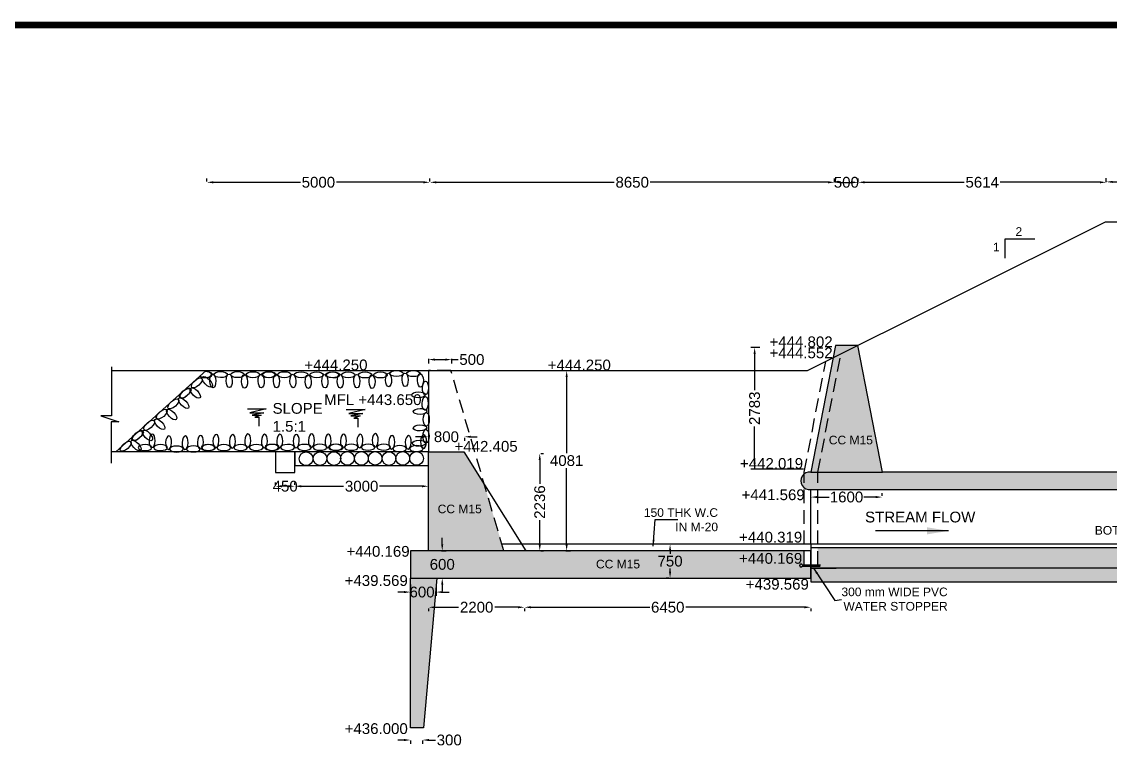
# Model space of a CAD drawing. Header units: metres. Extents: x 450 to 1815, y 479 to 860.
# Drawn here: x 1562 to 1612.5, y 783 to 817.2 of the extents above; entities that cross this region are included whole.
import ezdxf

# ---------------------------------------------------------------- set-up
doc = ezdxf.new("R2010")
doc.units = ezdxf.units.M
doc.header["$MEASUREMENT"] = 0
doc.linetypes.add('HIDDEN', pattern=[9.525, 6.35, -3.175])
for name, color, linetype in [('DIMENSION', 255, 'Continuous'), ('DRAWING', 7, 'Continuous'), ('HATCH', 7, 'Continuous'), ('TEXT', 255, 'Continuous')]:
    doc.layers.add(name, color=color, linetype=linetype)
doc.styles.get("Standard").update_dxf_attribs({"font": 'arial.ttf'})
doc.dimstyles.get("Standard").update_dxf_attribs({"dimtxt": 0.5, "dimasz": 0.3, "dimexe": 0.18, "dimexo": 0.0625, "dimgap": 0.09, "dimtad": 0, "dimtih": 1, "dimtoh": 1, "dimdec": 4, "dimzin": 0, "dimdsep": 46, "dimtxsty": 'Standard', "dimcen": 0.09, "dimadec": 0, "dimazin": 0, "dimtfac": 1, "dimtdec": 4, "dimtofl": 0, "dimtmove": 0, "dimatfit": 3, "dimfxl": 1, "dimtolj": 1, "dimtzin": 0, "dimarcsym": 0})
pattern_1 = [(50, (0, 0), (1.4345204, -0.1255043), [0.15, -1.65]), (355, (0, 0), (-0.2775027, 1.5043843), [0.12, -1.32]), (100.4514, (0.1195, -0.0105), (1.1570188, 1.3788791), [0.1274804, -1.4022842]), (46.1842, (0, 0.4), (2.1344821, -0.331038), [0.225, -2.475]), (96.6356, (0.1779, 0.3724), (1.8693254, 1.9482357), [0.1912206, -2.103426]), (351.1842, (0, 0.4), (1.869324, 1.9482372), [0.18, -1.98]), (21, (0.2, 0.3), (1.1938141, -0.8052378), [0.15, -1.65]), (326, (0.2, 0.3), (0.4866307, 1.4503001), [0.12, -1.32]), (71.4514, (0.2995, 0.2329), (1.6804453, 0.645061), [0.1274804, -1.4022842]), (37.5, (0, 0), (0.02431971, 0.66578771), [0, -1.304, 0, -1.34, 0, -1.325]), (7.5, (0, 0), (0.52613907, 0.78882342), [0, -0.764, 0, -1.274, 0, -0.505]), (327.5, (-0.446, 0), (1.06764487, -0.04510974), [0, -0.5, 0, -1.56, 0, -2.07]), (317.5, (-0.646, 0), (1.16637234, 0.20020996), [0, -0.65, 0, -1.036, 0, -1.47])]

# ---------------------------------------------------------------- blocks, each defined once
blk = doc.blocks.new('*D76')
at = {"layer": 'Defpoints', "color": 0, "ltscale": 0.1, "transparency": 16777216}
for p in [(1570.592, 809.732), (1580.946, 809.753), (1580.946, 809.732)]:
    blk.add_point(p, dxfattribs=at)
at = {"layer": 'DIMENSION', "color": 0, "lineweight": -2, "ltscale": 0.1, "transparency": 16777216}
for p, q in [((1570.592, 809.795), (1570.592, 809.933)), ((1570.892, 809.753), (1574.933, 809.753)), ((1580.646, 809.753), (1576.605, 809.753)), ((1580.946, 809.795), (1580.946, 809.933))]:
    blk.add_line(p, q, dxfattribs=at)
at = {"layer": 'DIMENSION', "color": 0, "ltscale": 0.1, "transparency": 16777216}
for points in [[(1570.892, 809.803), (1570.892, 809.703), (1570.592, 809.753)], [(1580.646, 809.803), (1580.646, 809.703), (1580.946, 809.753)]]:
    blk.add_solid(points, dxfattribs=at)
at = {"layer": 'DIMENSION', "color": 0, "ltscale": 0.1, "transparency": 16777216, "insert": (1575.769, 809.753), "char_height": 0.5, "attachment_point": 5}
blk.add_mtext('\\A1;5000', dxfattribs=at)
blk = doc.blocks.new('*D77')
at = {"layer": 'Defpoints', "color": 0, "ltscale": 0.1, "transparency": 16777216}
for p in [(1580.946, 809.732), (1599.743, 809.753), (1599.743, 809.732)]:
    blk.add_point(p, dxfattribs=at)
at = {"layer": 'DIMENSION', "color": 0, "lineweight": -2, "ltscale": 0.1, "transparency": 16777216}
for p, q in [((1580.946, 809.795), (1580.946, 809.933)), ((1581.246, 809.753), (1589.509, 809.753)), ((1599.443, 809.753), (1591.181, 809.753)), ((1599.743, 809.795), (1599.743, 809.933))]:
    blk.add_line(p, q, dxfattribs=at)
at = {"layer": 'DIMENSION', "color": 0, "ltscale": 0.1, "transparency": 16777216}
for points in [[(1581.246, 809.803), (1581.246, 809.703), (1580.946, 809.753)], [(1599.443, 809.803), (1599.443, 809.703), (1599.743, 809.753)]]:
    blk.add_solid(points, dxfattribs=at)
at = {"layer": 'DIMENSION', "color": 0, "ltscale": 0.1, "transparency": 16777216, "insert": (1590.345, 809.753), "char_height": 0.5, "attachment_point": 5}
blk.add_mtext('\\A1;8650', dxfattribs=at)
blk = doc.blocks.new('*D78')
at = {"layer": 'Defpoints', "color": 0, "ltscale": 0.1, "transparency": 16777216}
for p in [(1599.743, 809.699), (1600.84, 809.751), (1600.84, 809.699)]:
    blk.add_point(p, dxfattribs=at)
at = {"layer": 'DIMENSION', "color": 0, "lineweight": -2, "ltscale": 0.1, "transparency": 16777216}
for p, q in [((1599.743, 809.762), (1599.743, 809.931)), ((1600.043, 809.751), (1600.54, 809.751)), ((1600.84, 809.762), (1600.84, 809.931))]:
    blk.add_line(p, q, dxfattribs=at)
at = {"layer": 'DIMENSION', "color": 0, "ltscale": 0.1, "transparency": 16777216}
for points in [[(1600.043, 809.801), (1600.043, 809.701), (1599.743, 809.751)], [(1600.54, 809.801), (1600.54, 809.701), (1600.84, 809.751)]]:
    blk.add_solid(points, dxfattribs=at)
at = {"layer": 'DIMENSION', "color": 0, "ltscale": 0.1, "transparency": 16777216, "insert": (1600.291, 809.751), "char_height": 0.5, "attachment_point": 5}
blk.add_mtext('\\A1;500', dxfattribs=at)
blk = doc.blocks.new('*D79')
at = {"layer": 'Defpoints', "color": 0, "ltscale": 0.1, "transparency": 16777216}
for p in [(1600.84, 809.699), (1612.366, 809.753), (1612.366, 809.699)]:
    blk.add_point(p, dxfattribs=at)
at = {"layer": 'DIMENSION', "color": 0, "lineweight": -2, "ltscale": 0.1, "transparency": 16777216}
for p, q in [((1600.84, 809.762), (1600.84, 809.933)), ((1601.14, 809.753), (1605.767, 809.753)), ((1612.066, 809.753), (1607.438, 809.753)), ((1612.366, 809.762), (1612.366, 809.933))]:
    blk.add_line(p, q, dxfattribs=at)
at = {"layer": 'DIMENSION', "color": 0, "ltscale": 0.1, "transparency": 16777216}
for points in [[(1601.14, 809.803), (1601.14, 809.703), (1600.84, 809.753)], [(1612.066, 809.803), (1612.066, 809.703), (1612.366, 809.753)]]:
    blk.add_solid(points, dxfattribs=at)
at = {"layer": 'DIMENSION', "color": 0, "ltscale": 0.1, "transparency": 16777216, "insert": (1606.603, 809.753), "char_height": 0.5, "attachment_point": 5}
blk.add_mtext('\\A1;5614', dxfattribs=at)
blk = doc.blocks.new('*D80')
at = {"layer": 'Defpoints', "color": 0, "ltscale": 0.1, "transparency": 16777216}
for p in [(1612.366, 809.753), (1622.577, 809.772), (1622.577, 809.753)]:
    blk.add_point(p, dxfattribs=at)
at = {"layer": 'DIMENSION', "color": 0, "lineweight": -2, "ltscale": 0.1, "transparency": 16777216}
for p, q in [((1612.366, 809.815), (1612.366, 809.952)), ((1622.577, 809.815), (1622.577, 809.952)), ((1612.666, 809.772), (1616.636, 809.772)), ((1622.277, 809.772), (1618.307, 809.772))]:
    blk.add_line(p, q, dxfattribs=at)
at = {"layer": 'DIMENSION', "color": 0, "ltscale": 0.1, "transparency": 16777216}
for points in [[(1612.666, 809.822), (1612.666, 809.722), (1612.366, 809.772)], [(1622.277, 809.822), (1622.277, 809.722), (1622.577, 809.772)]]:
    blk.add_solid(points, dxfattribs=at)
at = {"layer": 'DIMENSION', "color": 0, "ltscale": 0.1, "transparency": 16777216, "insert": (1617.471, 809.772), "char_height": 0.5, "attachment_point": 5}
blk.add_mtext('\\A1;5000', dxfattribs=at)
blk = doc.blocks.new('*D92')
at = {"layer": 'Defpoints', "color": 0, "ltscale": 0.1, "transparency": 16777216}
for p in [(1596.333, 802.087), (1596.031, 796.442), (1598.362, 796.442)]:
    blk.add_point(p, dxfattribs=at)
at = {"layer": 'DIMENSION', "color": 0, "lineweight": -2, "ltscale": 0.1, "transparency": 16777216}
for p, q in [((1596.271, 802.087), (1595.851, 802.087)), ((1596.031, 801.787), (1596.031, 800.105)), ((1596.031, 796.742), (1596.031, 798.424)), ((1598.299, 796.442), (1595.851, 796.442))]:
    blk.add_line(p, q, dxfattribs=at)
at = {"layer": 'DIMENSION', "color": 0, "ltscale": 0.1, "transparency": 16777216}
for points in [[(1595.981, 801.787), (1596.081, 801.787), (1596.031, 802.087)], [(1595.981, 796.742), (1596.081, 796.742), (1596.031, 796.442)]]:
    blk.add_solid(points, dxfattribs=at)
at = {"layer": 'DIMENSION', "color": 0, "ltscale": 0.1, "transparency": 16777216, "insert": (1596.031, 799.264), "char_height": 0.5, "attachment_point": 5, "rotation": 90}
blk.add_mtext('\\A1;2783', dxfattribs=at)
blk = doc.blocks.new('*D93')
at = {"layer": 'Defpoints', "color": 0, "ltscale": 0.1, "transparency": 16777216}
for p in [(1586.037, 797.169), (1586.05, 797.169), (1586.037, 792.651)]:
    blk.add_point(p, dxfattribs=at)
at = {"layer": 'DIMENSION', "color": 0, "lineweight": -2, "ltscale": 0.1, "transparency": 16777216}
for p, q in [((1586.05, 796.869), (1586.05, 795.751)), ((1586.1, 797.169), (1586.23, 797.169)), ((1586.05, 792.951), (1586.05, 794.07)), ((1586.1, 792.651), (1586.23, 792.651))]:
    blk.add_line(p, q, dxfattribs=at)
at = {"layer": 'DIMENSION', "color": 0, "ltscale": 0.1, "transparency": 16777216}
for points in [[(1586, 796.869), (1586.1, 796.869), (1586.05, 797.169)], [(1586, 792.951), (1586.1, 792.951), (1586.05, 792.651)]]:
    blk.add_solid(points, dxfattribs=at)
at = {"layer": 'DIMENSION', "color": 0, "ltscale": 0.1, "transparency": 16777216, "insert": (1586.05, 794.91), "char_height": 0.5, "attachment_point": 5, "rotation": 90}
blk.add_mtext('\\A1;2236', dxfattribs=at)
blk = doc.blocks.new('*D94')
at = {"layer": 'Defpoints', "color": 0, "ltscale": 0.1, "transparency": 16777216}
for p in [(1587.205, 801.012), (1587.3, 801.012), (1587.205, 792.651)]:
    blk.add_point(p, dxfattribs=at)
at = {"layer": 'DIMENSION', "color": 0, "lineweight": -2, "ltscale": 0.1, "transparency": 16777216}
for p, q in [((1587.267, 801.012), (1587.48, 801.012)), ((1587.3, 800.712), (1587.3, 797.177)), ((1587.3, 792.951), (1587.3, 796.486)), ((1587.267, 792.651), (1587.48, 792.651))]:
    blk.add_line(p, q, dxfattribs=at)
at = {"layer": 'DIMENSION', "color": 0, "ltscale": 0.1, "transparency": 16777216}
for points in [[(1587.25, 800.712), (1587.35, 800.712), (1587.3, 801.012)], [(1587.25, 792.951), (1587.35, 792.951), (1587.3, 792.651)]]:
    blk.add_solid(points, dxfattribs=at)
at = {"layer": 'DIMENSION', "color": 0, "ltscale": 0.1, "transparency": 16777216, "insert": (1587.3, 796.832), "char_height": 0.5, "attachment_point": 5}
blk.add_mtext('\\A1;4081', dxfattribs=at)
blk = doc.blocks.new('*D95')
at = {"layer": 'Defpoints', "color": 0, "ltscale": 0.1, "transparency": 16777216}
for p in [(1580.879, 797.957), (1582.548, 797.957), (1582.548, 797.94)]:
    blk.add_point(p, dxfattribs=at)
at = {"layer": 'DIMENSION', "color": 0, "lineweight": -2, "ltscale": 0.1, "transparency": 16777216}
for p, q in [((1580.579, 797.94), (1580.279, 797.94)), ((1580.879, 797.895), (1580.879, 797.76)), ((1582.548, 797.895), (1582.548, 797.76)), ((1582.848, 797.94), (1583.148, 797.94))]:
    blk.add_line(p, q, dxfattribs=at)
at = {"layer": 'DIMENSION', "color": 0, "ltscale": 0.1, "transparency": 16777216}
for points in [[(1580.579, 797.99), (1580.579, 797.89), (1580.879, 797.94)], [(1582.848, 797.99), (1582.848, 797.89), (1582.548, 797.94)]]:
    blk.add_solid(points, dxfattribs=at)
at = {"layer": 'DIMENSION', "color": 0, "ltscale": 0.1, "transparency": 16777216, "insert": (1581.714, 797.94), "char_height": 0.5, "attachment_point": 5}
blk.add_mtext('\\A1;800', dxfattribs=at)
blk = doc.blocks.new('*D96')
at = {"layer": 'Defpoints', "color": 0, "ltscale": 0.1, "transparency": 16777216}
for p in [(1574.675, 795.645), (1580.879, 795.645), (1580.879, 795.645)]:
    blk.add_point(p, dxfattribs=at)
at = {"layer": 'DIMENSION', "color": 0, "lineweight": -2, "ltscale": 0.1, "transparency": 16777216}
for p, q in [((1574.675, 795.707), (1574.675, 795.825)), ((1580.879, 795.707), (1580.879, 795.825)), ((1574.975, 795.645), (1576.942, 795.645)), ((1580.579, 795.645), (1578.613, 795.645))]:
    blk.add_line(p, q, dxfattribs=at)
at = {"layer": 'DIMENSION', "color": 0, "ltscale": 0.1, "transparency": 16777216}
for points in [[(1574.975, 795.695), (1574.975, 795.595), (1574.675, 795.645)], [(1580.579, 795.695), (1580.579, 795.595), (1580.879, 795.645)]]:
    blk.add_solid(points, dxfattribs=at)
at = {"layer": 'DIMENSION', "color": 0, "ltscale": 0.1, "transparency": 16777216, "insert": (1577.777, 795.645), "char_height": 0.5, "attachment_point": 5}
blk.add_mtext('\\A1;3000', dxfattribs=at)
blk = doc.blocks.new('*D97')
at = {"layer": 'Defpoints', "color": 0, "ltscale": 0.1, "transparency": 16777216}
for p in [(1573.775, 795.645), (1573.775, 795.645), (1574.675, 795.645)]:
    blk.add_point(p, dxfattribs=at)
at = {"layer": 'DIMENSION', "color": 0, "lineweight": -2, "ltscale": 0.1, "transparency": 16777216}
for p, q in [((1573.775, 795.707), (1573.775, 795.825)), ((1574.675, 795.707), (1574.675, 795.825)), ((1574.375, 795.645), (1574.075, 795.645))]:
    blk.add_line(p, q, dxfattribs=at)
at = {"layer": 'DIMENSION', "color": 0, "ltscale": 0.1, "transparency": 16777216}
for points in [[(1574.075, 795.695), (1574.075, 795.595), (1573.775, 795.645)], [(1574.375, 795.695), (1574.375, 795.595), (1574.675, 795.645)]]:
    blk.add_solid(points, dxfattribs=at)
at = {"layer": 'DIMENSION', "color": 0, "ltscale": 0.1, "transparency": 16777216, "insert": (1574.225, 795.645), "char_height": 0.5, "attachment_point": 5}
blk.add_mtext('\\A1;450', dxfattribs=at)
blk = doc.blocks.new('*D98')
at = {"layer": 'Defpoints', "color": 0, "ltscale": 0.1, "transparency": 16777216}
for p in [(1580.879, 801.621), (1581.958, 801.621), (1581.958, 801.524)]:
    blk.add_point(p, dxfattribs=at)
at = {"layer": 'DIMENSION', "color": 0, "lineweight": -2, "ltscale": 0.1, "transparency": 16777216}
for p, q in [((1580.879, 801.558), (1580.879, 801.344)), ((1581.179, 801.524), (1581.658, 801.524)), ((1581.958, 801.558), (1581.958, 801.344)), ((1581.958, 801.524), (1582.258, 801.524))]:
    blk.add_line(p, q, dxfattribs=at)
at = {"layer": 'DIMENSION', "color": 0, "ltscale": 0.1, "transparency": 16777216}
for points in [[(1581.179, 801.574), (1581.179, 801.474), (1580.879, 801.524)], [(1581.658, 801.574), (1581.658, 801.474), (1581.958, 801.524)]]:
    blk.add_solid(points, dxfattribs=at)
at = {"layer": 'DIMENSION', "color": 0, "ltscale": 0.1, "transparency": 16777216, "insert": (1582.899, 801.524), "char_height": 0.5, "attachment_point": 5}
blk.add_mtext('\\A1;500', dxfattribs=at)
blk = doc.blocks.new('*D99')
at = {"layer": 'Defpoints', "color": 0, "ltscale": 0.1, "transparency": 16777216}
for p in [(1592.103, 792.951), (1592.103, 792.951), (1592.103, 791.382)]:
    blk.add_point(p, dxfattribs=at)
at = {"layer": 'DIMENSION', "color": 0, "lineweight": -2, "ltscale": 0.1, "transparency": 16777216}
for p, q in [((1592.041, 792.951), (1591.923, 792.951)), ((1592.103, 792.651), (1592.103, 792.511)), ((1592.103, 791.682), (1592.103, 791.821)), ((1592.041, 791.382), (1591.923, 791.382))]:
    blk.add_line(p, q, dxfattribs=at)
at = {"layer": 'DIMENSION', "color": 0, "ltscale": 0.1, "transparency": 16777216}
for points in [[(1592.053, 792.651), (1592.153, 792.651), (1592.103, 792.951)], [(1592.053, 791.682), (1592.153, 791.682), (1592.103, 791.382)]]:
    blk.add_solid(points, dxfattribs=at)
at = {"layer": 'DIMENSION', "color": 0, "ltscale": 0.1, "transparency": 16777216, "insert": (1592.103, 792.166), "char_height": 0.5, "attachment_point": 5}
blk.add_mtext('\\A1;750', dxfattribs=at)
blk = doc.blocks.new('*D100')
at = {"layer": 'Defpoints', "color": 0, "ltscale": 0.1, "transparency": 16777216}
for p in [(1585.347, 790.03), (1585.347, 790.028), (1598.643, 790.03)]:
    blk.add_point(p, dxfattribs=at)
at = {"layer": 'DIMENSION', "color": 0, "lineweight": -2, "ltscale": 0.1, "transparency": 16777216}
for p, q in [((1585.347, 789.968), (1585.347, 789.848)), ((1585.647, 790.028), (1591.158, 790.028)), ((1598.343, 790.028), (1592.833, 790.028)), ((1598.643, 789.968), (1598.643, 789.848))]:
    blk.add_line(p, q, dxfattribs=at)
at = {"layer": 'DIMENSION', "color": 0, "ltscale": 0.1, "transparency": 16777216}
for points in [[(1585.647, 790.078), (1585.647, 789.978), (1585.347, 790.028)], [(1598.343, 790.078), (1598.343, 789.978), (1598.643, 790.028)]]:
    blk.add_solid(points, dxfattribs=at)
at = {"layer": 'DIMENSION', "color": 0, "ltscale": 0.1, "transparency": 16777216, "insert": (1591.995, 790.028), "char_height": 0.5, "attachment_point": 5}
blk.add_mtext('\\A1;6450', dxfattribs=at)
blk = doc.blocks.new('*D101')
at = {"layer": 'Defpoints', "color": 0, "ltscale": 0.1, "transparency": 16777216}
for p in [(1580.89, 790.038), (1585.347, 790.038), (1585.347, 790.028)]:
    blk.add_point(p, dxfattribs=at)
at = {"layer": 'DIMENSION', "color": 0, "lineweight": -2, "ltscale": 0.1, "transparency": 16777216}
for p, q in [((1580.89, 789.976), (1580.89, 789.848)), ((1581.19, 790.028), (1582.279, 790.028)), ((1585.047, 790.028), (1583.959, 790.028)), ((1585.347, 789.976), (1585.347, 789.848))]:
    blk.add_line(p, q, dxfattribs=at)
at = {"layer": 'DIMENSION', "color": 0, "ltscale": 0.1, "transparency": 16777216}
for points in [[(1581.19, 790.078), (1581.19, 789.978), (1580.89, 790.028)], [(1585.047, 790.078), (1585.047, 789.978), (1585.347, 790.028)]]:
    blk.add_solid(points, dxfattribs=at)
at = {"layer": 'DIMENSION', "color": 0, "ltscale": 0.1, "transparency": 16777216, "insert": (1583.119, 790.028), "char_height": 0.5, "attachment_point": 5}
blk.add_mtext('\\A1;2200', dxfattribs=at)
blk = doc.blocks.new('*D102')
at = {"layer": 'Defpoints', "color": 0, "ltscale": 0.1, "transparency": 16777216}
for p in [(1580.052, 791.147), (1581.243, 791.132), (1581.243, 790.732)]:
    blk.add_point(p, dxfattribs=at)
at = {"layer": 'DIMENSION', "color": 0, "lineweight": -2, "ltscale": 0.1, "transparency": 16777216}
for p, q in [((1580.052, 791.085), (1580.052, 790.552)), ((1581.243, 791.07), (1581.243, 790.552)), ((1579.752, 790.732), (1579.452, 790.732)), ((1581.543, 790.732), (1581.843, 790.732))]:
    blk.add_line(p, q, dxfattribs=at)
at = {"layer": 'DIMENSION', "color": 0, "ltscale": 0.1, "transparency": 16777216}
for points in [[(1579.752, 790.782), (1579.752, 790.682), (1580.052, 790.732)], [(1581.543, 790.782), (1581.543, 790.682), (1581.243, 790.732)]]:
    blk.add_solid(points, dxfattribs=at)
at = {"layer": 'DIMENSION', "color": 0, "ltscale": 0.1, "transparency": 16777216, "insert": (1580.583, 790.732), "char_height": 0.5, "attachment_point": 5}
blk.add_mtext('\\A1;600', dxfattribs=at)
blk = doc.blocks.new('*D103')
at = {"layer": 'Defpoints', "color": 0, "ltscale": 0.1, "transparency": 16777216}
for p in [(1581.422, 792.651), (1581.422, 791.382), (1581.521, 791.382)]:
    blk.add_point(p, dxfattribs=at)
at = {"layer": 'DIMENSION', "color": 0, "lineweight": -2, "ltscale": 0.1, "transparency": 16777216}
for p, q in [((1581.521, 792.951), (1581.521, 793.251)), ((1581.484, 792.651), (1581.701, 792.651)), ((1581.484, 791.382), (1581.701, 791.382)), ((1581.521, 791.082), (1581.521, 790.782))]:
    blk.add_line(p, q, dxfattribs=at)
at = {"layer": 'DIMENSION', "color": 0, "ltscale": 0.1, "transparency": 16777216}
for points in [[(1581.471, 792.951), (1581.571, 792.951), (1581.521, 792.651)], [(1581.471, 791.082), (1581.571, 791.082), (1581.521, 791.382)]]:
    blk.add_solid(points, dxfattribs=at)
at = {"layer": 'DIMENSION', "color": 0, "ltscale": 0.1, "transparency": 16777216, "insert": (1581.521, 792.016), "char_height": 0.5, "attachment_point": 5}
blk.add_mtext('\\A1;600', dxfattribs=at)
blk = doc.blocks.new('*D104')
at = {"layer": 'Defpoints', "color": 0, "ltscale": 0.1, "transparency": 16777216}
for p in [(1580.052, 783.904), (1580.605, 783.904), (1580.605, 783.865)]:
    blk.add_point(p, dxfattribs=at)
at = {"layer": 'DIMENSION', "color": 0, "lineweight": -2, "ltscale": 0.1, "transparency": 16777216}
for p, q in [((1579.752, 783.865), (1579.452, 783.865)), ((1580.052, 783.842), (1580.052, 783.685)), ((1580.605, 783.842), (1580.605, 783.685)), ((1580.905, 783.865), (1581.205, 783.865))]:
    blk.add_line(p, q, dxfattribs=at)
at = {"layer": 'DIMENSION', "color": 0, "ltscale": 0.1, "transparency": 16777216}
for points in [[(1579.752, 783.915), (1579.752, 783.815), (1580.052, 783.865)], [(1580.905, 783.915), (1580.905, 783.815), (1580.605, 783.865)]]:
    blk.add_solid(points, dxfattribs=at)
at = {"layer": 'DIMENSION', "color": 0, "ltscale": 0.1, "transparency": 16777216, "insert": (1581.846, 783.865), "char_height": 0.5, "attachment_point": 5}
blk.add_mtext('\\A1;300', dxfattribs=at)
blk = doc.blocks.new('*D180')
at = {"color": 0, "lineweight": -2, "ltscale": 0.1, "transparency": 16777216}
for p, q in [((1598.643, 795.2), (1598.643, 795.323)), ((1601.955, 795.2), (1601.955, 795.323)), ((1598.943, 795.143), (1599.487, 795.143)), ((1601.655, 795.143), (1601.111, 795.143))]:
    blk.add_line(p, q, dxfattribs=at)
at = {"color": 0, "ltscale": 0.1, "transparency": 16777216}
for points in [[(1598.943, 795.193), (1598.943, 795.093), (1598.643, 795.143)], [(1601.655, 795.193), (1601.655, 795.093), (1601.955, 795.143)]]:
    blk.add_solid(points, dxfattribs=at)
at = {"layer": 'Defpoints', "color": 0, "ltscale": 0.1, "transparency": 16777216}
for p in [(1598.643, 795.138), (1601.955, 795.143), (1601.955, 795.138)]:
    blk.add_point(p, dxfattribs=at)
at = {"color": 0, "ltscale": 0.1, "transparency": 16777216, "insert": (1600.299, 795.143), "char_height": 0.5, "attachment_point": 5}
blk.add_mtext('\\A1;1600', dxfattribs=at)

msp = doc.modelspace()

# ---------------------------------------------------------------- hatches: boundary and pattern name
at = {"layer": 'HATCH', "ltscale": 0.1}
h = msp.add_hatch(dxfattribs=at)
h.set_pattern_fill('AR-CONC', color=256, scale=0.2, style=0)
h.set_pattern_definition(pattern_1)
h.paths.add_polyline_path([(1637.62034, 792.78243), (1598.96567, 792.78243), (1598.96567, 791.99981), (1598.64336, 791.99981), (1598.64336, 791.84844), (1599.81501, 791.84844), (1637.62034, 791.84844)])
h.paths.add_polyline_path([(1637.62034, 795.80494, -1.56060084), (1637.62034, 795.92457), (1637.62034, 796.29317), (1601.96412, 796.29317), (1598.96567, 796.29317), (1598.96567, 795.50045), (1637.62034, 795.50045)])
h.paths.add_polyline_path([(1598.96567, 796.29317), (1598.64228, 796.29317, 0.20603712), (1598.33273, 796.21956), (1598.33273, 795.57387, 0.20675172), (1598.64336, 795.50045), (1598.96567, 795.50045)])
h.paths.add_polyline_path([(1598.33273, 796.21956, 0.50228295), (1598.33273, 795.57387)])
h.paths.add_polyline_path([(1600.83003, 802.18083), (1600.03765, 801.785), (1598.96567, 796.29317), (1601.96412, 796.29317)])
h.paths.add_polyline_path([(1600.03765, 801.785), (1599.67629, 801.60449), (1598.64228, 796.29317), (1598.96567, 796.29317)])
h.paths.add_polyline_path([(1600.83003, 802.18083), (1599.78849, 802.18083), (1599.67629, 801.60449)], flags=17)
h.paths.add_polyline_path([(1598.64336, 791.84844), (1598.64336, 791.93099), (1598.2454, 791.93099, -3.54161129), (1598.24285, 791.99981), (1598.33273, 791.99981), (1598.33273, 792.65125), (1580.05232, 792.65125), (1580.05232, 791.38154), (1598.64336, 791.38154)])
h.paths.add_polyline_path([(1581.26551, 791.38154), (1580.05232, 791.38154), (1580.05232, 784.42932), (1580.65117, 784.42786)])
h.paths.add_polyline_path([(1583.47859, 795.72238), (1582.52877, 797.23675), (1580.87946, 797.23675), (1580.87946, 796.60529), (1580.87946, 792.65125), (1584.37965, 792.65125)])
h.paths.add_polyline_path([(1580.24118, 791.3603), (1581.05462, 791.3603), (1581.05462, 790.90396), (1580.24118, 790.90396)], flags=24)
h.paths.add_polyline_path([(1576.65015, 791.68456), (1580.1904, 791.68456), (1580.1904, 790.92399), (1576.65015, 790.92399)], flags=9)
h.paths.add_polyline_path([(1581.25884, 794.8922), (1583.45802, 794.8922), (1583.45802, 794.27828), (1581.25884, 794.27828)], flags=24)
h = msp.add_hatch(dxfattribs=at)
h.set_pattern_fill('AR-CONC', color=256, scale=0.2, style=0)
h.set_pattern_definition(pattern_1)
h.paths.add_polyline_path([(1708.89732, 791.84844), (1598.64336, 791.84844), (1598.64336, 791.21548), (1708.89732, 791.21548)])
h.paths.add_polyline_path([(1650.53077, 791.82781), (1654.06794, 791.82781), (1654.06794, 791.06724), (1650.53077, 791.06724)], flags=9)
at = {"layer": 'TEXT', "linetype": 'HIDDEN', "ltscale": 0.1}
h = msp.add_hatch(color=256, dxfattribs=at)
h.paths.add_polyline_path([(1599.08413, 791.99981), (1598.68494, 791.99981), (1598.68494, 791.93099), (1599.08158, 791.93099, 3.54161129)])
h.paths.add_polyline_path([(1598.68494, 791.99981), (1598.24285, 791.99981, 3.54161129), (1598.2454, 791.93099), (1598.68494, 791.93099)])

# ---------------------------------------------------------------- linework, layer by layer
at = {"layer": 'DIMENSION', "ltscale": 0.1, "const_width": 0.3}
msp.add_lwpolyline([(1558.65013, 817.05371), (1814.62888, 817.05371), (1814.62888, 698.07935), (1558.65013, 698.07935)], close=True, dxfattribs=at)
at = {"layer": 'DIMENSION', "ltscale": 0.1}
msp.add_lwpolyline([(1607.67033, 806.23234), (1607.67033, 807.12974), (1609.03971, 807.12974)], dxfattribs=at)
at = {"layer": 'DRAWING', "linetype": 'HIDDEN', "ltscale": 0.1}
for p, q in [((1581.92667, 801.01191), (1580.87896, 801.01191)), ((1584.37965, 792.65125), (1581.92667, 801.01191)), ((1598.64336, 791.84844), (1598.64336, 791.21548))]:
    msp.add_line(p, q, dxfattribs=at)
at = {"layer": 'DRAWING', "ltscale": 0.1}
for p, q in [((1580.87896, 801.01191), (1580.87946, 797.23675)), ((1708.89732, 792.95078), (1584.27834, 792.95078)), ((1598.64336, 792.95078), (1598.64336, 791.84844)), ((1708.89732, 792.78243), (1598.64336, 792.78243)), ((1708.89732, 791.84844), (1598.64336, 791.84844)), ((1598.64336, 791.84844), (1599.81501, 791.84844)), ((1598.64336, 791.21548), (1708.89732, 791.21548))]:
    msp.add_line(p, q, dxfattribs=at)
for points in [[(1566.15602, 801.01191), (1598.49005, 801.01191), (1612.32851, 807.92481), (1622.65926, 807.92481), (1639.94851, 796.38122), (1639.94851, 796.29317), (1601.96412, 796.29317), (1600.83003, 802.18083), (1599.78849, 802.18083), (1598.64228, 796.29317), (1601.96412, 796.29317)], [(1566.15754, 801.18301), (1566.15754, 798.9107), (1565.6664, 798.9107), (1566.49581, 798.63699), (1566.14593, 798.63699), (1566.14593, 796.71573)], [(1570.54845, 801.01191), (1566.36162, 797.23675)], [(1572.47303, 799.23565), (1573.3416, 799.23565), (1572.59057, 799.05953), (1573.23711, 799.05953), (1572.68852, 798.94863), (1573.11304, 798.94863), (1572.81914, 798.84426), (1573.00854, 798.84426), (1573.00854, 798.42677)], [(1577.06565, 799.20023), (1577.93422, 799.20023), (1577.18319, 799.0241), (1577.82973, 799.0241), (1577.28115, 798.9132), (1577.70566, 798.9132), (1577.41176, 798.80883), (1577.60116, 798.80883), (1577.60116, 798.39134)], [(1573.77936, 797.23675), (1566.14593, 797.23675)], [(1580.87946, 792.65125), (1580.87946, 797.23675), (1582.52877, 797.23675), (1585.40481, 792.65125)], [(1598.64336, 792.95078), (1598.64336, 795.50045), (1638.07236, 795.50045), (1638.07236, 796.29317)]]:
    msp.add_lwpolyline(points, dxfattribs=at)
at = {"layer": 'DRAWING', "linetype": 'HIDDEN', "ltscale": 0.1}
for points in [[(1598.33273, 791.99981), (1598.33273, 796.29317), (1599.33633, 801.43466)], [(1598.96567, 791.99981), (1598.96567, 796.29317), (1600.03765, 801.785)]]:
    msp.add_lwpolyline(points, dxfattribs=at)
at = {"layer": 'DRAWING', "ltscale": 0.1}
for points in [[(1574.67487, 797.23675), (1573.77936, 797.23675), (1573.77936, 796.27927), (1574.67487, 796.27927)], [(1580.87946, 797.23675), (1574.67487, 797.23675), (1574.67487, 796.60529), (1580.87946, 796.60529)], [(1580.05232, 791.38154), (1598.64336, 791.38154), (1598.64336, 792.65125), (1580.05232, 792.65125)], [(1580.05232, 791.38154), (1581.26551, 791.38154), (1580.65117, 784.42786), (1580.05232, 784.42932)]]:
    msp.add_lwpolyline(points, close=True, dxfattribs=at)
at = {"layer": 'DRAWING'}
for centre in [(1575.20003, 796.9224), (1575.84241, 796.92649), (1576.48944, 796.92993), (1577.11935, 796.93328), (1577.76999, 796.93674), (1578.40543, 796.94012), (1579.04781, 796.93167), (1579.68658, 796.93507), (1580.32783, 796.93848)]:
    msp.add_circle(centre, 0.3171, dxfattribs=at)
at = {"layer": 'DRAWING', "ltscale": 0.1}
msp.add_arc((1598.57303, 795.89672), 0.40246, 80.09224, 280.064843, dxfattribs=at)
at = {"layer": 'DRAWING', "linetype": 'HIDDEN', "ltscale": 0.1}
msp.add_arc((1598.18805, 791.96332), 0.06583, 33.656697, 330.58703, dxfattribs=at)
at = {"layer": 'DRAWING'}
for centre, start_param, end_param in [((1570.48901, 800.82816), 3.83729481, 7.82373564), ((1570.52565, 800.82708), 3.71583936, 7.94519109)]:
    msp.add_ellipse(centre, major_axis=(0.31528, -0.00119), ratio=0.44187519, start_param=start_param, end_param=end_param, dxfattribs=at)
for centre, major_axis in [((1570.86129, 800.53181), (0.01082, -0.3151)), ((1571.22757, 800.82872), (0.31528, -0.00119)), ((1571.62823, 800.53821), (0.01082, -0.3151)), ((1572.01107, 800.82575), (0.31528, -0.00119)), ((1572.7316, 800.82303), (0.31528, -0.00119)), ((1573.11086, 800.52796), (0.01082, -0.3151)), ((1573.44921, 800.82126), (0.31528, -0.00119)), ((1573.48757, 800.82017), (0.31528, -0.00119)), ((1574.18777, 800.82181), (0.31528, -0.00119)), ((1574.58843, 800.53131), (0.01082, -0.3151)), ((1574.97127, 800.81885), (0.31528, -0.00119)), ((1575.6918, 800.81613), (0.31528, -0.00119)), ((1576.41113, 800.81435), (0.31528, -0.00119)), ((1576.44777, 800.81327), (0.31528, -0.00119)), ((1577.14969, 800.8149), (0.31528, -0.00119)), ((1577.93319, 800.81194), (0.31528, -0.00119)), ((1578.65372, 800.80922), (0.31528, -0.00119)), ((1579.0281, 800.57965), (0.01082, -0.3151)), ((1579.39438, 800.87655), (0.31528, -0.00119)), ((1579.79504, 800.58604), (0.01082, -0.3151)), ((1580.17788, 800.87359), (0.31528, -0.00119)), ((1580.50399, 800.55729), (0.01082, -0.3151)), ((1570.12066, 800.4386), (0.23603, 0.20903)), ((1570.61302, 800.48861), (0.21787, -0.2279)), ((1572.33717, 800.50946), (0.01082, -0.3151)), ((1573.82149, 800.52491), (0.01082, -0.3151)), ((1575.29737, 800.50256), (0.01082, -0.3151)), ((1576.07106, 800.52106), (0.01082, -0.3151)), ((1576.78341, 800.518), (0.01082, -0.3151)), ((1577.55035, 800.5244), (0.01082, -0.3151)), ((1578.25929, 800.49565), (0.01082, -0.3151)), ((1580.73978, 800.20995), (-0.00599, -0.31523)), ((1569.56997, 799.94644), (0.23603, 0.20903)), ((1569.59803, 799.97003), (0.23603, 0.20903)), ((1570.04504, 799.97319), (0.21787, -0.2279)), ((1580.41856, 799.8887), (-0.31523, -0.00602)), ((1569.03208, 799.46883), (0.23603, 0.20903)), ((1569.51152, 799.50119), (0.21787, -0.2279)), ((1580.72608, 799.48954), (-0.00599, -0.31523)), ((1568.49266, 798.99112), (0.23603, 0.20903)), ((1568.94657, 798.97226), (0.21787, -0.2279)), ((1580.49083, 799.11871), (-0.31523, -0.00602)), ((1580.78212, 798.74794), (-0.00599, -0.31523)), ((1567.90611, 798.47167), (0.23603, 0.20903)), ((1568.39847, 798.52168), (0.21787, -0.2279)), ((1580.48555, 798.35175), (-0.31523, -0.00602)), ((1567.29825, 797.53541), (0.21787, -0.2279)), ((1567.35542, 797.97952), (0.23603, 0.20903)), ((1567.38476, 798.00425), (0.23603, 0.20903)), ((1567.83049, 798.00627), (0.21787, -0.2279)), ((1580.76723, 797.96458), (-0.00599, -0.31523)), ((1566.81882, 797.50305), (0.23603, 0.20903)), ((1580.44601, 797.64333), (-0.31523, -0.00602))]:
    msp.add_ellipse(centre, major_axis=major_axis, ratio=0.44187519, dxfattribs=at)
at = {"layer": 'DRAWING', "extrusion": (0, 0, -1)}
for centre, major_axis in [((1568.04353, 797.754), (0.01082, 0.3151)), ((1568.81234, 797.67001), (0.01082, 0.3151)), ((1569.57928, 797.66361), (0.01082, 0.3151)), ((1570.28823, 797.69236), (0.01082, 0.3151)), ((1571.01071, 797.73667), (0.01082, 0.3151)), ((1571.77765, 797.73027), (0.01082, 0.3151)), ((1572.48659, 797.75902), (0.01082, 0.3151)), ((1573.26028, 797.74053), (0.01082, 0.3151)), ((1573.97091, 797.74357), (0.01082, 0.3151)), ((1574.73785, 797.73718), (0.01082, 0.3151)), ((1575.44679, 797.76593), (0.01082, 0.3151)), ((1576.22048, 797.74743), (0.01082, 0.3151)), ((1576.93283, 797.75048), (0.01082, 0.3151)), ((1577.69977, 797.74409), (0.01082, 0.3151)), ((1578.40871, 797.77283), (0.01082, 0.3151)), ((1579.17752, 797.68884), (0.01082, 0.3151)), ((1579.94446, 797.68244), (0.01082, 0.3151)), ((1580.65341, 797.71119), (0.01082, 0.3151)), ((1567.71743, 797.43771), (0.31528, 0.00119)), ((1568.43796, 797.44043), (0.31528, 0.00119)), ((1569.17863, 797.37311), (0.31528, 0.00119)), ((1569.96212, 797.37607), (0.31528, 0.00119)), ((1570.63843, 797.44032), (0.31528, 0.00119)), ((1570.67507, 797.4414), (0.31528, 0.00119)), ((1571.37699, 797.43977), (0.31528, 0.00119)), ((1572.16049, 797.44273), (0.31528, 0.00119)), ((1572.88102, 797.44545), (0.31528, 0.00119)), ((1573.59863, 797.44722), (0.31528, 0.00119)), ((1573.63699, 797.44831), (0.31528, 0.00119)), ((1574.33719, 797.44667), (0.31528, 0.00119)), ((1575.12069, 797.44963), (0.31528, 0.00119)), ((1575.84122, 797.45236), (0.31528, 0.00119)), ((1576.56055, 797.45413), (0.31528, 0.00119)), ((1576.59719, 797.45521), (0.31528, 0.00119)), ((1577.29911, 797.45358), (0.31528, 0.00119)), ((1578.08261, 797.45654), (0.31528, 0.00119)), ((1578.80314, 797.45926), (0.31528, 0.00119)), ((1579.5438, 797.39194), (0.31528, 0.00119)), ((1580.3273, 797.3949), (0.31528, 0.00119))]:
    msp.add_ellipse(centre, major_axis=major_axis, ratio=0.44187519, dxfattribs=at)
at = {"layer": 'TEXT', "ltscale": 0.1}
for points in [[(1598.24184, 791.99981), (1599.08413, 791.99981)], [(1598.24184, 791.93099), (1599.08283, 791.93099)]]:
    msp.add_lwpolyline(points, dxfattribs=at)

# ---------------------------------------------------------------- texts
at = {"layer": 'TEXT'}
for s, insert, char_height, width, attachment_point in [('2', (1608.45931, 807.66787), 0.4, 3.9513631, 3), ('1', (1607.41319, 806.94775), 0.4, 3.9513631, 3), ('  +444.802', (1596.33339, 802.59758), 0.5, 10.2593451, 1), ('  +444.552', (1596.33339, 802.08701), 0.5, 10.2593451, 1), ('  +444.250', (1574.73018, 801.52755), 0.5, 10.2593451, 1), ('  +444.250', (1586.03247, 801.52248), 0.5, 10.2593451, 1), (' MFL +443.650', (1575.84003, 799.91369), 0.5, 10.2593451, 1), ('SLOPE\\P1.5:1', (1573.63992, 799.50988), 0.5, 2.2969509, 1), ('  +442.405', (1581.70412, 797.74732), 0.5, 10.2593451, 1), ('  +442.019', (1594.96136, 796.95256), 0.5, 10.2593451, 1), ('+441.569', (1595.42511, 795.4997), 0.5, 3.2952456, 1), ('150 THK W.C IN M-20', (1594.33189, 794.62393), 0.4, 3.9513631, 3), ('STREAM FLOW', (1601.16086, 794.46524), 0.5, 5.1195975, 1), ('450 THK R.C.C. BOTTOM SLAB IN M-25', (1617.94721, 794.46524), 0.4, 6.5390536, 3), ('  +440.319', (1594.92196, 793.53213), 0.5, 10.2593451, 1), ('  +440.169', (1576.68502, 792.87292), 0.5, 3.2952456, 1), ('  +440.169', (1594.921, 792.54748), 0.5, 10.2593451, 1), ('  +439.569', (1576.60091, 791.51812), 0.5, 3.2952456, 1), ('  +439.569', (1595.22964, 791.34565), 0.5, 10.2593451, 1), ('300 mm WIDE PVC WATER STOPPER', (1604.9991, 790.94181), 0.4, 6.6272417, 3), ('  +436.000', (1576.60069, 784.64487), 0.5, 10.2593451, 1)]:
    msp.add_mtext(s, dxfattribs=dict(at, insert=insert, char_height=char_height, width=width, attachment_point=attachment_point))
at = {"layer": 'TEXT', "char_height": 0.4, "attachment_point": 3}
for insert in [(1601.52558, 797.98858), (1583.35802, 794.7922), (1590.71113, 792.23123)]:
    msp.add_mtext('CC M15', dxfattribs=dict(at, insert=insert))

# ---------------------------------------------------------------- dimensions: what is measured, and where the dimension line sits
at = {"ltscale": 0.1}
dim = msp.add_linear_dim(base=(1601.95459, 795.14339), p1=(1598.64336, 795.13795), p2=(1601.95459, 795.13795), text='1600', dimstyle='Standard', dxfattribs=at)
dim.commit()
dim.dimension.update_dxf_attribs({"geometry": '*D180', "text_midpoint": (1600.29897, 795.14339)})
at = {"layer": 'DIMENSION', "ltscale": 0.1}
for base, p1, p2, text, picture, middle in [((1580.94627, 809.75288), (1570.59213, 809.73213), (1580.94627, 809.73213), '5000', '*D76', (1575.7692, 809.75288)), ((1612.3655, 809.75283), (1600.83975, 809.69907), (1612.3655, 809.69907), '5614', '*D79', (1606.60262, 809.75283)), ((1622.57708, 809.77203), (1612.3655, 809.75283), (1622.57708, 809.75283), '5000', '*D80', (1617.47129, 809.77203)), ((1581.95761, 801.52444), (1580.87888, 801.62058), (1581.95761, 801.62058), '500', '*D98', (1582.89911, 801.52444)), ((1582.54782, 797.9402), (1580.87937, 797.95717), (1582.54782, 797.95717), '800', '*D95', (1581.71359, 797.9402)), ((1580.87946, 795.64477), (1574.67487, 795.64477), (1580.87946, 795.64477), '3000', '*D96', (1577.77717, 795.64477)), ((1585.34747, 790.02843), (1580.89024, 790.03822), (1585.34747, 790.03822), '2200', '*D101', (1583.11885, 790.02843)), ((1585.34747, 790.02816), (1598.64336, 790.03), (1585.34747, 790.03), '6450', '*D100', (1591.99542, 790.02816)), ((1580.60489, 783.86451), (1580.05232, 783.90402), (1580.60489, 783.90402), '300', '*D104', (1581.84622, 783.86451))]:
    dim = msp.add_linear_dim(base=base, p1=p1, p2=p2, text=text, dimstyle='Standard', dxfattribs=at)
    dim.commit()
    dim.dimension.update_dxf_attribs({"geometry": picture, "text_midpoint": middle})
dim = msp.add_linear_dim(base=(1599.74294, 809.75288), p1=(1580.94627, 809.73213), p2=(1599.74294, 809.73213), text='8650', dimstyle='Standard', override={"dimtxt": 0.5, "dimasz": 0.3}, dxfattribs=at)
dim.commit()
dim.dimension.update_dxf_attribs({"geometry": '*D77', "text_midpoint": (1590.3446, 809.75288)})
for base, p1, p2, text, picture, middle in [((1600.83975, 809.75092), (1599.74294, 809.69907), (1600.83975, 809.69907), '500', '*D78', (1600.29134, 809.75092)), ((1573.77539, 795.64535), (1574.67487, 795.64477), (1573.77539, 795.64477), '450', '*D97', (1574.22513, 795.64535)), ((1581.24347, 790.73171), (1580.05232, 791.1471), (1581.24347, 791.13213), '600', '*D102', (1580.58269, 790.73171))]:
    dim = msp.add_linear_dim(base=base, p1=p1, p2=p2, text=text, dimstyle='Standard', dxfattribs=at)
    dim.commit()
    dim.dimension.update_dxf_attribs({"geometry": picture, "text_midpoint": middle, "dimtype": 160})
for base, p1, p2, text, picture, middle in [((1596.03055, 796.44198), (1596.33339, 802.08701), (1598.36178, 796.44198), '2783', '*D92', (1596.03055, 799.2645)), ((1586.04984, 797.16935), (1586.03702, 792.65125), (1586.03702, 797.16935), '2236', '*D93', (1586.04984, 794.9103))]:
    dim = msp.add_linear_dim(base=base, p1=p1, p2=p2, angle=90, text=text, dimstyle='Standard', dxfattribs=at)
    dim.commit()
    dim.dimension.update_dxf_attribs({"geometry": picture, "text_midpoint": middle, "text_rotation": 90})
for base, p1, p2, text, picture, middle in [((1587.30045, 801.01191), (1587.2049, 792.65125), (1587.2049, 801.01191), '4081', '*D94', (1587.30045, 796.83158)), ((1592.10303, 792.95078), (1592.10303, 791.38154), (1592.10303, 792.95078), '750', '*D99', (1592.10303, 792.16616))]:
    dim = msp.add_linear_dim(base=base, p1=p1, p2=p2, angle=90, text=text, dimstyle='Standard', dxfattribs=at)
    dim.commit()
    dim.dimension.update_dxf_attribs({"geometry": picture, "text_midpoint": middle})
dim = msp.add_linear_dim(base=(1581.52092, 791.38154), p1=(1581.42164, 792.65125), p2=(1581.42164, 791.38154), angle=90, text='600', dimstyle='Standard', dxfattribs=at)
dim.commit()
dim.dimension.update_dxf_attribs({"geometry": '*D103', "text_midpoint": (1581.52092, 792.01639), "dimtype": 160})

# ---------------------------------------------------------------- leaders
at = {"layer": 'DRAWING', "ltscale": 0.1}
for points, override in [([(1591.31453, 792.86819), (1591.41103, 794.09426), (1592.4587, 794.09931)], {"dimgap": 0.09, "dimtad": 0}), ([(1605.04222, 793.57549), (1601.65262, 793.57549)], {"dimasz": 1, "dimgap": 0.09, "dimtad": 0}), ([(1598.76597, 791.84844), (1599.75732, 790.33639), (1600.0737, 790.38556)], {"dimgap": 0.09, "dimtad": 0})]:
    msp.add_leader(points, dimstyle='Standard', override=override, dxfattribs=at)

doc.saveas('drawing.dxf')
